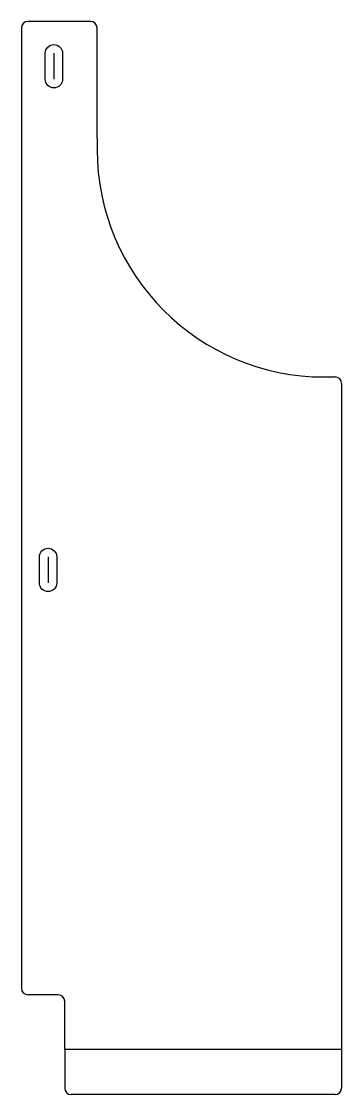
# Model space of a CAD drawing. Header units: millimetres. Extents: x 1185 to 1333, y 1518 to 2013.
import ezdxf

# ---------------------------------------------------------------- set-up
doc = ezdxf.new("R2010")
doc.units = ezdxf.units.MM
doc.layers.get('0').update_dxf_attribs({"linetype": 'CONTINUOUS'})

msp = doc.modelspace()

# ---------------------------------------------------------------- linework, layer by layer
for p, q in [((1216.87, 2012.67), (1187.87, 2012.67)), ((1184.87, 2009.67), (1184.87, 1566.67)), ((1219.87, 2009), (1219.87, 2009.67)), ((1219.87, 1958.67), (1219.87, 2009)), ((1199.87, 1998), (1199.87, 1986)), ((1219.87, 1958.67), (1219.87, 1953.67)), ((1324.87, 1848.67), (1329.87, 1848.67)), ((1329.87, 1848.67), (1329.87, 1848.67)), ((1332.87, 1845.67), (1332.87, 1520.67)), ((1197.2, 1765.67), (1197.2, 1753.67)), ((1201.87, 1563.67), (1187.87, 1563.67)), ((1204.87, 1538.67), (1204.87, 1560.67)), ((1204.87, 1538.67), (1204.87, 1520.67)), ((1204.87, 1538.67), (1332.87, 1538.67)), ((1329.87, 1517.67), (1207.87, 1517.67))]:
    msp.add_line(p, q)
for points in [[(1195.87, 1986), (1195.87, 1998, -1), (1203.87, 1998), (1203.87, 1986, -1)], [(1193.2, 1753.67), (1193.2, 1765.67, -1), (1201.2, 1765.67), (1201.2, 1753.67, -1)]]:
    msp.add_lwpolyline(points, format="xyb", close=True)
for centre, radius, start, end in [((1187.87, 2009.67), 3, 90, 180), ((1216.87, 2009.67), 3, 0, 90), ((1324.87, 1953.67), 105, 180, 270), ((1329.87, 1845.67), 3, 0, 90), ((1187.87, 1566.67), 3, 180, 270), ((1201.87, 1560.67), 3, 0, 90), ((1207.87, 1520.67), 3, 180, 270), ((1329.87, 1520.67), 3, 270, 360)]:
    msp.add_arc(centre, radius, start, end)

doc.saveas('drawing.dxf')
